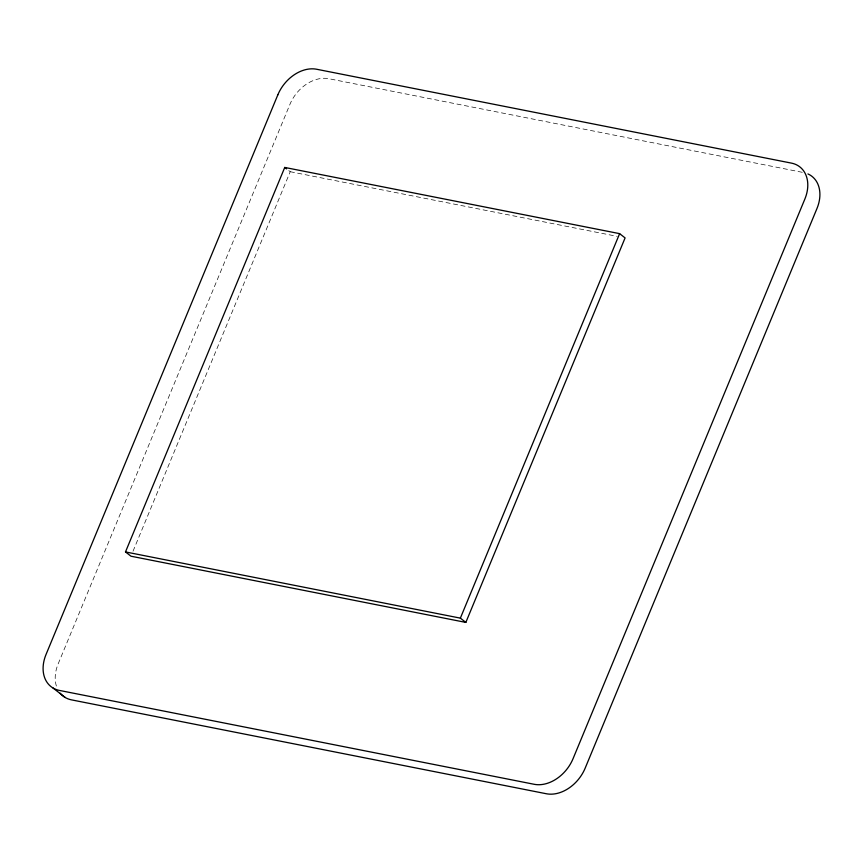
<?xml version="1.0" encoding="UTF-8"?>
<svg xmlns="http://www.w3.org/2000/svg" width="863" height="863" viewBox="0 0 863 863"><rect width="100%" height="100%" fill="white"/><g stroke="black" fill="none" stroke-linecap="round" stroke-linejoin="round"><path stroke-width="0.65" stroke-dasharray="4.32 3.24" d="M133.031 551.22L290.227 171.715L288.404 170.291M802.288 172.309L328.803 78.706A34.272 25.372 -52.1 0 0 289.946 104.315L58.145 663.927A34.272 25.372 -52.1 0 0 56.775 687.207M290.227 171.715L617.185 236.354"/><path stroke-width="1.29" d="M125.491 551.932L284.747 167.444L619.623 233.646L625.092 237.918L465.837 622.406L130.971 556.204L125.491 551.932L460.367 618.135L465.837 622.406M460.367 618.135L619.623 233.646M284.747 167.444L286.581 168.868M53.064 688.038L65.178 697.487M807.951 173.938A34.272 25.372 -52.1 0 1 816.97 208.512L585.179 768.124A34.272 25.372 -52.1 0 1 546.311 793.744L71.51 699.871A34.272 25.372 -52.1 0 1 60.162 693.172M277.821 94.876L46.03 654.488A34.272 25.372 -52.1 0 0 59.385 690.422L534.197 784.294A34.272 25.372 -52.1 0 0 573.054 758.685L804.855 199.073A34.272 25.372 -52.1 0 0 791.49 163.129L316.689 69.256A34.272 25.372 -52.1 0 0 277.821 94.876"/></g></svg>
